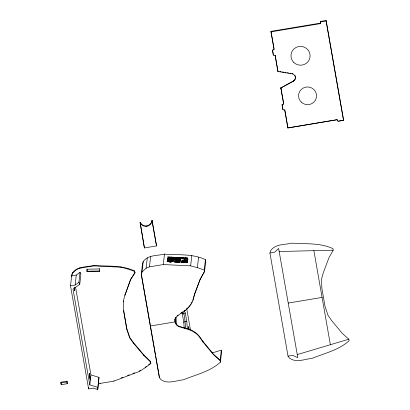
<?xml version="1.0" encoding="UTF-8"?>
<svg xmlns="http://www.w3.org/2000/svg" width="410" height="410" viewBox="0 0 410 410"><rect width="100%" height="100%" fill="white"/><g stroke="black" fill="none" stroke-linecap="round" stroke-linejoin="round"><path stroke-width="0.61" d="M172.359 259.381L172.415 258.151L173.256 258.192L173.143 259.93L173.204 259.417L172.277 259.361L172.415 258.151M180.359 261.155L180.415 259.925L178.258 260.207L180.344 260.57L180.415 259.925M184.346 260.155L184.397 258.925L181.804 258.669L185.258 258.833L185.207 260.063L184.054 260.007M186.284 262.882L186.34 261.652L187.175 261.693L187.109 262.272L181.85 262.026L181.917 261.442L186.34 261.652M186.422 261.677L186.499 260.263L187.334 260.304L187.278 261.534M186.919 260.068L186.975 258.838L187.821 258.879L187.765 260.104L186.837 260.048L186.975 258.838M134.967 272.532L130.616 279.333L124.953 295.19L130.564 279.774L134.916 272.978L134.695 270.974C121.852 264.921 107.481 266.52 93.731 265.47C86.459 267.212 77.367 266.059 72.462 272.911L71.709 275.377L70.52 285.816L88.606 388.895L93.224 388.126L97.718 389.5L98.979 377.364L90.943 374.909L75.589 287.384M98.979 377.364L97.718 389.5M97.841 387.358L89.805 384.903L73.011 289.193L79.755 284.279L80.893 274.285L80.047 272.301L76.275 275.054L71.658 275.822L72.462 272.911M60.911 382.93L60.993 382.197L67.03 381.192L67.255 383.683L61.218 384.688L60.911 382.93L66.943 381.925L67.03 381.192M61.218 384.688L60.993 382.197M72.411 273.357L76.501 269.555L76.547 269.114M70.52 285.816L75.138 285.047L76.275 275.054M76.501 269.555L79.827 268.222L79.878 267.776M79.755 284.279L78.91 282.295L80.047 272.301M87.12 271.23L99.609 270.928L99.558 271.374L87.069 271.676L87.063 269.385M79.827 268.222L93.68 265.916L93.731 265.47M88.606 388.895L88.744 387.645M89.805 384.903L90.943 374.909M98.241 383.34L100.04 383.432L100.091 382.986M134.916 272.978L134.644 271.415L127.787 269.006L121.037 267.207L121.083 266.761M100.04 383.432L113.893 381.126L113.944 380.68M127.787 269.006L127.838 268.56M150.808 363.547L150.531 361.974L143.843 355.444L133.347 343.026L129.668 337.845L126.731 329.02L123.584 310.339L126.782 328.574L129.719 337.404L133.399 342.581L143.895 354.998L150.583 361.528L150.808 363.547L145.119 367.79L139.328 371.465L113.893 381.126M130.564 279.774L130.616 279.333M126.731 329.02L126.782 328.574M140.02 222.902L140.276 222.456A6.155 6.058 6.5 0 0 151.987 220.503L156.543 245.923L144.412 247.942L140.225 222.866A6.155 6.058 6.5 0 0 151.941 220.913L152.197 220.467M134.644 271.415L134.695 270.974M140.225 222.866L140.276 222.456M129.668 337.845L129.719 337.404M133.347 343.026L133.399 342.581M141.271 274.469L142.46 264.035L143.213 261.57C148.112 254.712 157.209 255.866 164.482 254.128C178.232 255.179 192.603 253.58 205.441 259.627L205.717 261.19L204.528 271.625L200.295 279.097L194.627 294.206L192.92 300.284A21.92 21.566 6.5 0 1 185.084 310.539L177.12 316.156A6.247 6.15 6.5 0 0 178.914 326.667L188.38 329.471A22.094 21.735 6.5 0 1 199.321 336.748L203.022 342.042L213.569 354.763L220.139 360.621L220.416 362.199C210.058 371.624 196.103 374.55 183.506 379.773C176.039 380.506 167.803 384.498 160.904 379.634L159.352 377.554L141.271 274.469L142.024 272.004L143.213 261.57M144.412 247.942L140.066 222.486M146.862 226.315L146.908 225.905M142.024 272.004L146.109 268.207L147.298 257.767M151.941 220.913L151.987 220.503M146.109 268.207L149.44 266.869L150.629 256.434M143.843 355.444L143.895 354.998M145.119 367.79L145.166 367.345L146.59 366.289M150.531 361.974L150.583 361.528M149.44 266.869L163.293 264.563L164.482 254.128M169.673 257.09L170.191 257.285M172.133 260.417L167.71 260.207M159.352 377.554L159.403 377.108M173.123 259.402L173.184 258.843L174.076 258.741L173.199 258.7M174.563 257.731L177.566 257.941M175.721 257.787L176.126 257.808M178.678 257.598C185.894 257.603 172.979 257.301 180.805 257.757M179.442 261.754L179.472 261.493M181.512 257.967L184.095 258.09M175.065 318.652L174.932 319.861L175.803 317.355M175.408 317.791L174.937 321.911L150.311 326.011M177.12 316.156L177.171 315.715L178.165 315.013M183.68 258.136L184.075 258.285L184.136 257.705L183.731 257.69L183.69 258.039L184.1 258.059M184.397 258.925L184.305 259.771L185.151 259.812L185.258 258.833M184.587 257.936L184.116 257.916M184.859 258.218L187.862 258.428M185.566 258.254L185.966 258.269M186.504 258.295L186.904 258.315M178.914 326.667L178.965 326.227L177.525 325.468L175.465 323.003L176.085 317.565L176.331 324.366M186.499 260.263L182.076 260.058L181.999 260.75L184.167 261.098L181.456 261.103L187.713 261.401L185.023 261.139L187.257 260.996L187.334 260.304M187.683 260.089L187.821 258.879M185.084 310.539L185.135 310.093L184.136 310.795M204.528 271.625L204.252 270.062L197.394 267.653L190.645 265.854L191.834 255.42M188.38 329.471L188.431 329.025L178.965 326.227M192.92 300.284L194.678 293.76L200.126 279.236M197.394 267.653L198.583 257.219M194.627 294.206L194.678 293.76M200.295 279.097L204.58 271.179M204.252 270.062L205.441 259.627M199.321 336.748L199.373 336.303A22.094 21.735 6.5 0 0 188.431 329.025M203.022 342.042L203.073 341.597L199.373 336.303M213.569 354.763L213.62 354.322L203.073 341.597M220.139 360.621L221.328 350.186L212.272 352.887M220.416 362.199L221.605 351.76L221.328 350.186M284.704 110.008L282.936 109.68L282.08 104.827L283.638 103.945L280.835 87.971L293.575 81.124A4.064 3.997 6.5 0 0 292.299 73.851L277.949 71.514L275.136 55.483L273.367 55.15L272.517 50.302L274.106 49.138L270.984 31.36L320.236 23.16L320.564 21.422L326.104 20.5L343.611 120.273L338.004 121.283L337.169 119.664L287.851 127.946L284.735 109.731M273.367 55.15L272.547 50.025M275.136 55.483L275.166 55.206L277.949 71.514M280.835 87.971L293.606 80.847A4.064 3.997 6.5 0 0 294.862 75.343M282.08 104.827L283.669 103.668L280.865 87.694L280.968 88.724M282.936 109.68L282.116 104.55M283.638 103.945L283.669 103.668M292.299 73.851L292.33 73.569A4.064 3.997 6.5 0 1 293.083 73.82M293.575 81.124L293.606 80.847M272.517 50.302L274.07 49.42L270.989 31.857L320.241 23.657L320.564 21.422M125.004 294.749L123.266 301.381L123.318 300.935L123.533 310.785M269.939 253.047L270.692 250.582C275.597 243.73 284.689 244.883 291.961 243.14C305.711 244.191 320.082 242.592 332.925 248.644L333.197 250.202L328.963 257.675L323.3 272.783L321.594 278.861L321.835 288.138L325.033 306.372L327.99 315.326L331.69 320.62L342.242 333.345L348.813 339.198L349.089 340.777C338.732 350.202 324.771 353.128 312.174 358.35C304.707 359.083 296.471 363.075 289.578 358.212L288.025 356.131L269.939 253.047L274.556 252.278L278.641 248.48L297.788 357.622L292.643 355.362L288.025 356.131M338.004 121.283L337.466 120.176M148.487 364.874L149.911 363.813M75.138 285.047L78.91 282.295M180.656 313.255L182.148 312.205M184.198 310.754L185.279 312.907L183.87 313.901L182.245 313.655L181.702 312.584M184.213 328.241L183.772 322.378L185.182 321.384L186.811 321.624L187.339 328.661L185.709 328.415L184.577 317.186L183.87 313.901L182.788 311.749M139.379 371.024L140.43 370.353M179.518 262.19L179.385 261.903M121.042 377.984L122.815 377.313M127.546 375.514L129.324 374.842M132.871 373.495L134.644 372.818M297.26 354.594L348.813 339.198M320.569 21.92L326.109 20.997L326.104 20.5M287.851 127.946L337.102 119.746M338.686 121.093L342.996 120.376M288.215 303.051L322.075 297.414M279.174 251.509L333.197 250.202M99.486 268.914L86.997 269.216L87.069 271.676M169.663 257.147L170.212 257.111M169.658 257.203L170.196 257.229M180.154 259.248L179.308 259.212L179.39 258.479L181.184 258.848L180.19 258.951L180.103 259.72L174.762 259.197L180.149 259.32M172.882 261.129L168.474 260.986L172.846 261.196M172.83 261.313L168.448 261.17L172.876 261.38M163.293 264.563L190.645 265.854M93.68 265.916L121.037 267.207M279.851 71.54L281.101 71.745M282.346 71.945L283.597 72.15M284.842 72.355L286.088 72.555M287.338 72.76L288.584 72.965M289.834 73.164L291.079 73.369M213.62 354.322L220.19 360.175M277.816 70.776L277.98 71.237M185.279 312.907L186.811 321.624M182.245 313.655L183.772 322.378M326.109 20.997L343.544 120.361M313.875 250.669L330.373 344.702M284.842 110.357L287.912 127.864M186.709 308.592L190.46 329.973M152.151 220.882L156.543 245.923M141.317 274.029L155.544 355.111M155.764 356.367L158.414 371.45M158.634 372.71L159.295 376.477M74.041 287.738L74.148 288.343M71.709 275.377L71.929 276.637M66.943 381.925L67.255 383.683M99.538 268.468L99.558 271.374M320.236 23.16L320.241 23.657M270.984 31.36L270.989 31.857M188.451 329.215A8.999 0.451 80.5 0 1 189.066 329.051M192.131 301.847A21.92 21.566 6.5 0 1 191.634 302.816M191.086 303.759A21.92 21.566 6.5 0 1 190.491 304.676M189.85 305.558A21.92 21.566 6.5 0 1 186.857 308.74M74.384 287.84L74.364 289.557L74.384 287.84M74.594 289.05L74.574 290.767L74.594 289.05M89.38 373.336L89.359 375.053L89.38 373.336M89.595 374.545L89.575 376.262L89.595 374.545M89.805 375.76L89.785 377.477L89.805 375.76M90.021 376.974L90 378.691L90.021 376.974M90.231 378.184L90.215 379.901L90.231 378.184M167.085 261.308L173.343 261.6L170.637 261.472L172.866 261.503L172.897 261.011L167.649 260.76L167.593 261.252L169.781 261.431L167.085 261.308M167.26 259.776L169.94 260.027L167.731 260.017L167.675 260.519L173.025 260.775L168.525 260.437L172.953 260.575L172.989 260.268L170.796 260.068L173.517 260.073L167.26 259.776M167.362 258.874L171.78 259.084L169.591 258.982L169.637 258.582L168.797 258.541L168.751 258.941L167.362 258.874M167.808 256.952L169.366 257.306L169.397 257.029L167.808 256.952M167.71 257.998L170.606 258.269L170.534 258.884L171.375 258.92L171.457 258.172L167.71 257.998M170.217 257.049L170.591 257.377L170.217 257.049M171.16 257.132L172.41 257.254L172.364 257.659L172.769 257.68L172.825 257.208L171.16 257.132M173.65 257.213L173.584 257.793L173.989 257.813L174.055 257.229L173.65 257.213M174.419 259.679L176.126 259.889L174.352 260.201L174.957 260.319L176.382 260.053L178.345 260.37L176.648 259.914L178.329 259.863L174.419 259.679M174.578 258.331L178.555 258.515L174.578 258.331M174.845 257.301L177.335 257.762L177.376 257.418L174.845 257.301M174.639 261.867L174.593 262.272L180.195 262.4L174.639 261.867M178.022 257.67L181.03 257.813L178.022 257.67M179.411 261.303L179.319 262.082L180.164 262.118L180.251 261.344L179.411 261.303M181.415 257.613L183.326 257.705L181.415 257.613M181.333 262.164L184.018 262.426L183.982 262.738L187.59 262.462L181.333 262.164M182.722 261.764L186.304 261.934L182.722 261.764M182.875 260.411L186.463 260.581L182.875 260.411M185.146 257.787L187.631 258.249L187.672 257.905L185.146 257.787M168.536 261.739C171.857 263.097 173.138 261.067 168.536 261.739M168.761 257.413L170.447 257.521L168.761 257.413M176.228 260.627C179.724 262.128 181.128 259.863 176.228 260.627M178.693 257.9L180.323 258.003L178.693 257.9M175.003 258.71C178.13 260.017 179.421 258.08 175.003 258.71M181.62 257.798L183.116 257.895L181.62 257.798M169.176 257.429L170.047 257.5L169.176 257.429M177.089 260.663L178.898 260.811L177.089 260.663M175.849 258.751L177.31 258.874L175.849 258.751M182.025 257.818L182.732 257.875L182.025 257.818M169.402 261.78L170.996 261.908L169.402 261.78M179.114 257.916L179.923 257.982L179.114 257.916M176.3 261.411L174.107 261.677L176.326 261.149L178.406 261.872L176.3 261.411M173.286 259.93L167.516 259.658L170.442 259.433L173.286 259.93M293.801 62.448A9.563 9.404 6.5 0 0 309.776 58.225A9.563 9.404 6.5 0 0 298.029 46.704A9.563 9.404 6.5 0 0 293.801 62.448M301.212 102.069A8.999 8.856 6.5 0 0 316.253 98.108A8.999 8.856 6.5 0 0 305.204 87.258A8.999 8.856 6.5 0 0 301.212 102.069"/></g></svg>
